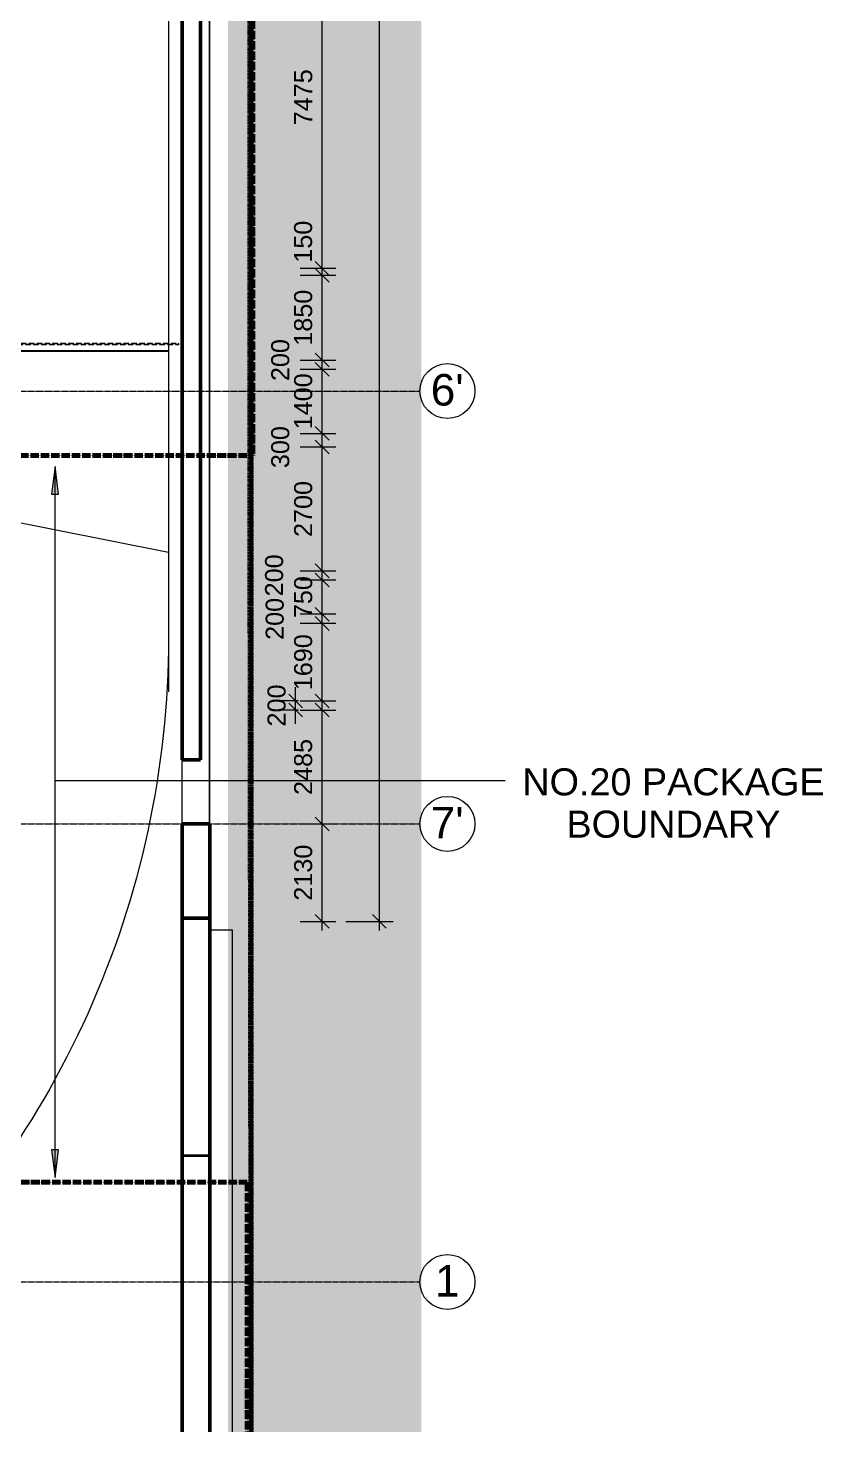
# Model space of a CAD drawing. Header units: millimetres. Extents: x -1578195 to 622687, y -255792 to 391308.
# Drawn here: x 119623 to 136973, y 129732 to 160378 of the extents above; entities that cross this region are included whole.
import ezdxf

# ---------------------------------------------------------------- set-up
doc = ezdxf.new("R2010")
doc.units = ezdxf.units.MM
for name, pattern in [('Dash dot', [14, 6, -4, 0, -4]), ('Dash_2_', [9.525, 6.35, -3.175]), ('Double dash', [24.5, 10, -3, 2, -3, 2, -4.5]), ('Double dash_2_', [42.8625, 15.875, -4.7625, 6.35, -4.7625, 6.35, -4.7625]), ('Grid Line', [21, 12, -3, 3, -3]), ('Overhead', [1.8, 1.2, -0.6])]:
    doc.linetypes.add(name, pattern=pattern)
for name, color, linetype, lineweight in [('0-1', 7, 'Continuous', 5), ('0-3', 7, 'Double dash_2_', 50), ('A-ANNO-DIMS', 7, 'Continuous', 9), ('A-DETL-3', 102, 'Dash dot', 70), ('A-FLOR', 7, 'Continuous', 18), ('A-WALL-3', 7, 'Continuous', 13), ('A-WALL-4', 7, 'Continuous', 35), ('A-WALL-9', 7, 'Continuous', 30), ('C-PROP-LINE', 7, 'Double dash', 70), ('C-PROP-LINE-1', 7, 'Double dash_2_', 50), ('G-ANNO-TEXT', 7, 'Continuous', 5), ('OAP280_W', 210, 'Continuous', 50), ('Q-SPCQ', 7, 'Continuous', 5), ('Q-SPCQ-HDLN', 7, 'Overhead', 5), ('S-GRID-1', 7, 'Grid Line', 5), ('S-GRID-IDEN', 7, 'Continuous', 5), ('UNDERLINE', 10, 'Continuous', 35)]:
    doc.layers.add(name, color=color, linetype=linetype, lineweight=lineweight)
doc.layers.add('A-DETL-GENF-2', color=7, linetype='Continuous', lineweight=9, true_color=0x525252)
doc.layers.add('A-WALL-6', color=7, linetype='Dash_2_', lineweight=18, true_color=0x00007f)
doc.styles.add('Arial', font='arial.ttf', dxfattribs={"height": 393.413174})
doc.styles.add('Arial_3', font='arial.ttf', dxfattribs={"height": 590.11976})
doc.styles.add('Arial_4', font='arial.ttf', dxfattribs={"height": 688.473054})

# ---------------------------------------------------------------- blocks, each defined once
blk = doc.blocks.new('Family - ___-1112717-B1_F PLAN _2 OF 2_')
at = {"layer": 'C-PROP-LINE'}
for p, q in [((124462, 151157), (124469, 204684)), ((124491, 129732), (124462, 151157))]:
    blk.add_line(p, q, dxfattribs=at)
blk = doc.blocks.new('Grid - 3mm-2917264-B1_F PLAN _2 OF 2_')
at = {"layer": 'S-GRID-IDEN'}
blk.add_circle((0, 0), 3, dxfattribs=at)
blk = doc.blocks.new('Family - ___-2785461-B1_F PLAN _2 OF 2_')
at = {"layer": 'C-PROP-LINE'}
blk.add_line((124491, 129733), (124499, 204681), dxfattribs=at)
blk = doc.blocks.new('Family - ___-36030423-B1_F PLAN _2 OF 2_')
at = {"layer": 'C-PROP-LINE'}
blk.add_line((124491, 129733), (124499, 204681), dxfattribs=at)
blk = doc.blocks.new('Family - ___-3197506-B1_F PLAN _2 OF 2_')
at = {"layer": 'C-PROP-LINE-1'}
blk.add_line((124491, 129733), (124499, 204681), dxfattribs=at)
blk = doc.blocks.new('Dims-B1-FPLAN_2OF2__dwg__Oblique-5772980-B1_F PLAN _2 OF 2_')
at = {"layer": 'A-ANNO-DIMS'}
blk.add_line((-0.5, -0.5), (0.5, 0.5), dxfattribs=at)
blk = doc.blocks.new('TRA')
at = {"layer": 'A-FLOR'}
blk.add_line((-442132, 193531), (-442132, 146170), dxfattribs=at)
at = {"layer": 'A-FLOR', "extrusion": (0, 0, -1)}
blk.add_arc((462132, 147069), 20000, 180.0001, 228.4492, dxfattribs=at)
blk = doc.blocks.new('ARC_FS_FIRE SHUTTER LATERAL SINGLE  - ARC_FS_FIRE SHUTTER LATERAL SINGLE -34849148-B1_F PLAN _2 OF 2_')
at = {"layer": 'Q-SPCQ'}
for p, q in [((-10250, 800), (-10250, -150)), ((-9150, 800), (-10250, 800)), ((-10240, 790), (-10240, -140)), ((-9160, 790), (-10240, 790)), ((-9160, -140), (-9160, 790)), ((-9150, -150), (-9150, 800)), ((-9850, -25), (-9850, 575)), ((-9550, 275), (-10150, 275)), ((-9210, 100), (-9410, 100)), ((-9310, 200), (-9310, 0)), ((-10250, -150), (-9150, -150)), ((-10240, -140), (-9160, -140))]:
    blk.add_line(p, q, dxfattribs=at)
for centre, radius in [((-9850, 275), 300), ((-9310, 100), 100)]:
    blk.add_circle(centre, radius, dxfattribs=at)
at = {"layer": 'Q-SPCQ-HDLN'}
for p, q in [((-10105, 275), (-10145, 275)), ((-9150, 20), (-9850, 20)), ((-9150, 20), (-9150, -20)), ((430, 20), (-9150, 20)), ((430, 20), (430, -20)), ((-9150, -20), (-9850, -20)), ((-9150, -20), (430, -20))]:
    blk.add_line(p, q, dxfattribs=at)
for radius in [295, 255]:
    blk.add_arc((-9850, 275), radius, 180, 270, dxfattribs=at)

msp = doc.modelspace()

# ---------------------------------------------------------------- hatches: boundary and pattern name
at = {"layer": 'A-DETL-GENF-2'}
h = msp.add_hatch(dxfattribs=at)
h.set_pattern_fill('FP_52', color=256, style=0, pattern_type=2)
h.set_pattern_definition([(45, (0, 0), (1e-13, 1796.051), [1270, -1270]), (45, (-336.8, 336.8), (1e-13, 1796.051), [1270, -1270]), (45, (-673.5, 673.5), (1e-13, 1796.051), [1270, -1270]), (135, (-673.5, 898), (-1796.051, 1e-13), [1270, -1270]), (135, (-336.8, 1234.8), (-1796.051, 1e-13), [1270, -1270]), (135, (0, 1571.5), (-1796.051, 1e-13), [1270, -1270])])
h.paths.add_polyline_path([(127090.9, 129732.2), (128206.5, 129732.2), (128206.5, 202491.4), (128206.5, 203538.4), (126284.9, 203290.6), (123986.6, 202831.2), (123986.6, 129732.2)])
at = {"layer": 'G-ANNO-TEXT'}
for points in [[(120211.5, 150806.1), (120132.5, 150206.1), (120290.5, 150206.1)], [(120211.5, 135288.3), (120290.5, 135888.3), (120132.5, 135888.3)]]:
    msp.add_hatch(color=256, dxfattribs=at).paths.add_polyline_path(points, flags=0)

# ---------------------------------------------------------------- linework, layer by layer
at = {"layer": 'A-ANNO-DIMS'}
for p, q in [((127293.1, 140676.5), (127293.1, 202630.5)), ((126043.1, 140676.5), (126043.1, 163105.6)), ((125562.2, 153130.6), (126343.1, 153130.6)), ((125562.2, 153130.6), (126343.1, 153130.6)), ((125524.1, 145690.6), (125162.4, 145690.6)), ((125562.2, 145690.6), (126343.1, 145690.6)), ((125524.1, 145490.6), (125162.4, 145490.6)), ((125562.2, 145490.6), (126343.1, 145490.6)), ((125562.2, 140876.5), (126343.1, 140876.5)), ((126562.2, 140876.5), (127593.1, 140876.5))]:
    msp.add_line(p, q, dxfattribs=at)
at = {"layer": 'A-ANNO-DIMS', "flags": 128}
for points in [[(126343.1, 155130.6), (125562.2, 155130.6)], [(126343.1, 154980.6), (125562.2, 154980.6)], [(125562.2, 152930.6), (126343.1, 152930.6)], [(125562.2, 151530.6), (126343.1, 151530.6)], [(126343.1, 151230.6), (125562.2, 151230.6)], [(125562.2, 148530.6), (126343.1, 148530.6)], [(125562.2, 148331.2), (126343.1, 148331.2)], [(126343.1, 147581.2), (125562.2, 147581.2)], [(126343.1, 147380.6), (125562.2, 147380.6)], [(125462.4, 145190.6), (125462.4, 145990.6)], [(125562.2, 143005.5), (126343.1, 143005.5)]]:
    msp.add_lwpolyline(points, dxfattribs=at)
at = {"layer": 'A-DETL-3'}
for p, q in [((124530, 151045.4), (124534, 175041.6)), ((-9095.9, 151048.1), (124530, 151045.4)), ((124402.4, 135182.9), (48, 135188.2)), ((124402.3, 129732.2), (124402.4, 135182.9))]:
    msp.add_line(p, q, dxfattribs=at)
at = {"layer": 'A-FLOR'}
for p, q in [((123586.1, 140948.5), (123587.6, 202430.6)), ((122685.1, 153480.5), (122685.1, 145886)), ((122685.1, 148929.7), (113857, 150692.9)), ((122989.1, 143005.5), (122989.1, 144405.5)), ((124086.1, 140686.3), (123586.1, 140686.3)), ((124086.1, 129732.2), (124086.1, 140686.3))]:
    msp.add_line(p, q, dxfattribs=at)
at = {"layer": 'A-WALL-3'}
msp.add_line((123586.4, 186392.5), (123586.1, 143005.5), dxfattribs=at)
at = {"layer": 'A-WALL-4'}
for p, q in [((123386.1, 144405.5), (123386.4, 201830.6)), ((122986.3, 185307.4), (122986.2, 153630.5)), ((122986.2, 153630.5), (122986.1, 144405.5)), ((122986.1, 144405.5), (123386.1, 144405.5)), ((122986.1, 143005.5), (122986.1, 140948.5)), ((123586.1, 143005.5), (122986.1, 143005.5)), ((123586.1, 140948.5), (123586.1, 143005.5)), ((122986.1, 140948.5), (123586.1, 140948.5)), ((122986.1, 135758.5), (122986.1, 129732.2)), ((123586.1, 135758.5), (122986.1, 135758.5)), ((123586.1, 129732.2), (123586.1, 135758.5))]:
    msp.add_line(p, q, dxfattribs=at)
at = {"layer": 'A-WALL-6'}
for p, q in [((123586.1, 140948.5), (122986.1, 140948.5)), ((122986.1, 140948.5), (122986.1, 135758.5)), ((123586.1, 135758.5), (123586.1, 140948.5)), ((122986.1, 135758.5), (123586.1, 135758.5))]:
    msp.add_line(p, q, dxfattribs=at)
at = {"layer": 'A-WALL-9'}
msp.add_line((114821.5, 153330.6), (122685.1, 153330.5), dxfattribs=at)
at = {"layer": 'G-ANNO-TEXT'}
for p, q in [((120211.5, 150806.1), (120132.5, 150206.1)), ((120211.5, 135288.3), (120211.5, 150806.1)), ((120290.5, 150206.1), (120211.5, 150806.1)), ((120132.5, 150206.1), (120290.5, 150206.1)), ((120211.5, 143956), (130037.2, 143956)), ((120290.5, 135888.3), (120132.5, 135888.3)), ((120132.5, 135888.3), (120211.5, 135288.3)), ((120211.5, 135288.3), (120290.5, 135888.3))]:
    msp.add_line(p, q, dxfattribs=at)
at = {"layer": 'OAP280_W'}
for p, q in [((123389, 144406), (123389, 202431)), ((122989, 201831), (122989, 144406)), ((122989, 144406), (123389, 144406)), ((123589, 143006), (122989, 143006)), ((122989, 143006), (122989, 129732.2)), ((123589, 129732.2), (123589, 143006)), ((122989, 140949), (123589, 140949))]:
    msp.add_line(p, q, dxfattribs=at)
at = {"layer": 'S-GRID-1'}
for p, q in [((-10508.2, 152456.2), (128177.4, 152455.5)), ((-10508.2, 143006.2), (128177.3, 143005.5)), ((-10508.3, 133006.2), (128177.3, 133005.5))]:
    msp.add_line(p, q, dxfattribs=at)

# ---------------------------------------------------------------- block references
at = {"xscale": 300, "yscale": 300, "zscale": 300}
for p, rotation in [((126043.1, 155130.6), 270), ((126043.1, 154980.6), 90), ((126043.1, 153130.6), 270), ((126043.1, 153130.6), 270), ((126043.1, 152930.6), 270), ((126043.1, 152930.6), 90), ((126043.1, 151530.6), 270), ((126043.1, 151530.6), 90), ((126043.1, 151230.6), 90), ((126043.1, 148530.6), 270), ((126043.1, 148331.2), 270), ((126043.1, 148331.2), 90), ((126043.1, 147581.2), 270), ((126043.1, 147581.2), 90), ((126043.1, 147380.6), 90), ((125462.4, 145690.6), 270), ((125462.4, 145490.6), 90), ((126043.1, 145690.6), 270), ((126043.1, 145490.6), 90), ((126043.1, 143005.5), 90), ((126043.1, 143005.5), 270), ((126043.1, 140876.5), 270), ((127293.1, 140876.5), 270)]:
    msp.add_blockref('Dims-B1-FPLAN_2OF2__dwg__Oblique-5772980-B1_F PLAN _2 OF 2_', p, dxfattribs=dict(at, rotation=rotation))
at = {"layer": '0-1', "rotation": 359.9997000009001}
for name in ['Family - ___-2785461-B1_F PLAN _2 OF 2_', 'Family - ___-36030423-B1_F PLAN _2 OF 2_']:
    msp.add_blockref(name, (0, 0), dxfattribs=at)
at = {"layer": '0-1', "xscale": -1, "rotation": 180.0002999990999}
msp.add_blockref('ARC_FS_FIRE SHUTTER LATERAL SINGLE  - ARC_FS_FIRE SHUTTER LATERAL SINGLE -34849148-B1_F PLAN _2 OF 2_', (122486.2, 153480.9), dxfattribs=at)
at = {"layer": '0-3', "rotation": 359.9997000009001}
msp.add_blockref('Family - ___-3197506-B1_F PLAN _2 OF 2_', (0, 0), dxfattribs=at)
at = {"layer": 'C-PROP-LINE'}
msp.add_blockref('Family - ___-1112717-B1_F PLAN _2 OF 2_', (0, 0), dxfattribs=at)
at = {"layer": 'S-GRID-IDEN', "xscale": 199.9999999999998, "yscale": 199.9999999999998, "zscale": 199.9999999999998, "rotation": 269.9996999999992}
for p in [(128777.4, 152455.5), (128777.3, 143005.5), (128777.3, 133005.5)]:
    msp.add_blockref('Grid - 3mm-2917264-B1_F PLAN _2 OF 2_', p, dxfattribs=at)
at = {"layer": 'UNDERLINE'}
msp.add_blockref('TRA', (564819.1, 0), dxfattribs=at)

# ---------------------------------------------------------------- texts
at = {"layer": 'A-ANNO-DIMS', "char_height": 393.41, "attachment_point": 2, "rotation": 90, "line_spacing_factor": 0.938532, "style": 'Arial'}
for s, insert, width in [('7475', (125431.2, 158867.9), 1459.2), ('150', (125428.5, 155714.8), 1094.4), ('1850', (125430.4, 154055.6), 1459.2), ('200', (124930.4, 153130.6), 1094.4), ('1400', (125430.4, 152230.6), 1459.2), ('300', (124930.2, 151230.6), 1094.4), ('2700', (125430.4, 149880.6), 1459.2), ('200', (124795.8, 148430.9), 1094.4), ('750', (125430.4, 147956.2), 1094.4), ('200', (124809.2, 147480.9), 1094.4), ('1690', (125430.4, 146535.6), 1459.2), ('200', (124849.6, 145590.6), 1094.4), ('2485', (125430.4, 144248.1), 1459.2), ('2130', (125430.2, 141941), 1459.2)]:
    msp.add_mtext(s, dxfattribs=dict(at, insert=insert, width=width))
at = {"layer": 'G-ANNO-TEXT', "insert": (133710.2, 144218.4), "char_height": 590.12, "width": 7855.2, "attachment_point": 2, "line_spacing_factor": 0.938532, "style": 'Arial_3'}
msp.add_mtext('NO.20 PACKAGE\\PBOUNDARY', dxfattribs=at)
at = {"layer": 'S-GRID-IDEN', "attachment_point": 2, "line_spacing_factor": 0.938532, "style": 'Arial_4'}
for s, insert, char_height, width in [("6'", (128772.2, 152826.5), 688.47, 856.758), ("7'", (128772.2, 143376.5), 688.47, 856.758), ('1', (128772.1, 133376.5), 688.5, 638.369)]:
    msp.add_mtext(s, dxfattribs=dict(at, insert=insert, char_height=char_height, width=width))

doc.saveas('drawing.dxf')
